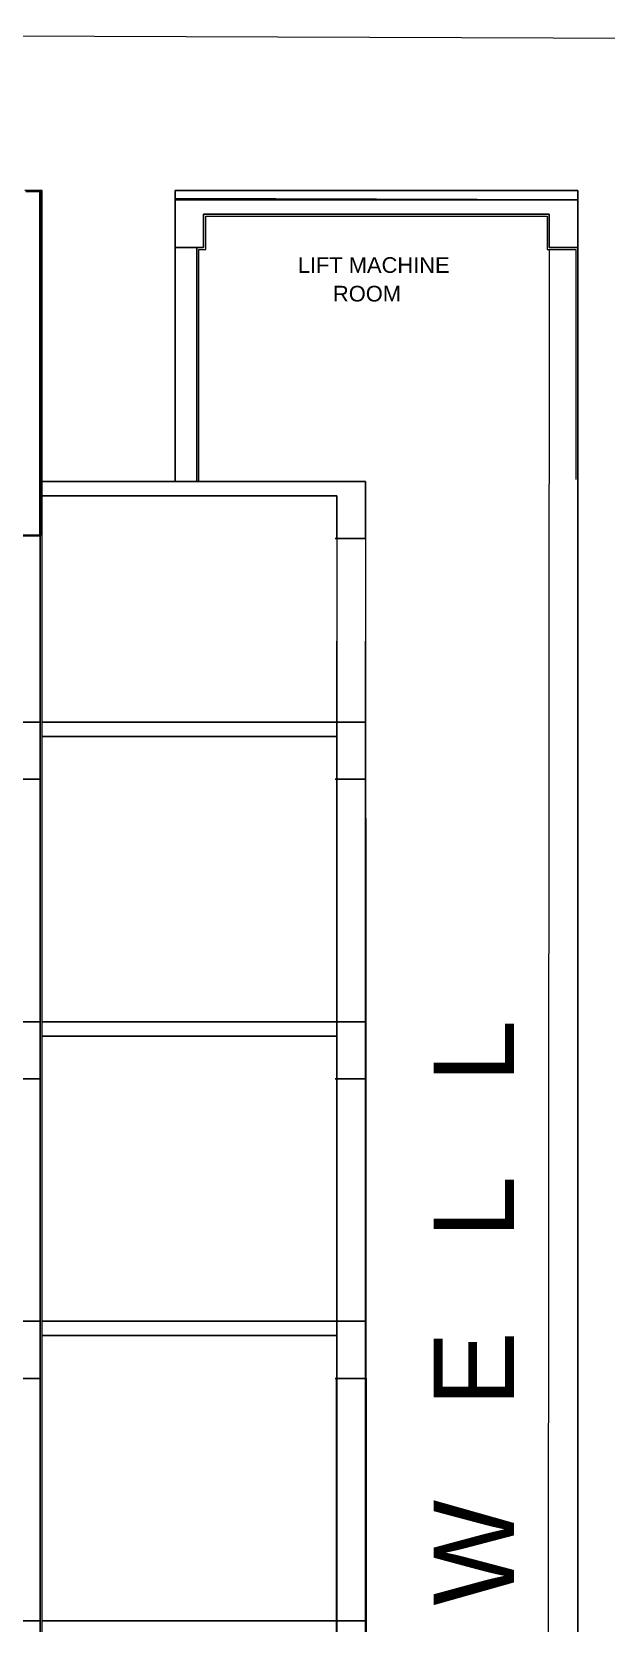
# Model space of a CAD drawing. Header units: millimetres. Extents: x -1932176 to 78768, y -1967 to 1266654.
# Drawn here: x -385438 to -379403, y 401133 to 417863 of the extents above; entities that cross this region are included whole.
import ezdxf

# ---------------------------------------------------------------- set-up
doc = ezdxf.new("R2010")
doc.units = ezdxf.units.MM
doc.layers.add('PLASTER', color=252, linetype='Continuous', lineweight=15)
doc.layers.add('SHEET', color=7, linetype='Continuous', lineweight=13)
doc.styles.get("Standard").update_dxf_attribs({"font": 'arial.ttf'})

msp = doc.modelspace()

# ---------------------------------------------------------------- linework, layer by layer
at = {"color": 18, "linetype": 'Continuous', "lineweight": 20, "ltscale": 5, "true_color": 0x000000}
for p, q in [((-385329.40563, 416195.91305), (-385510.78637, 416195.91305)), ((-385349.40563, 416189.11336), (-385499.40563, 416189.11336))]:
    msp.add_line(p, q, dxfattribs=at)
at = {"linetype": 'ByBlock', "lineweight": 35}
for p, q in [((-385349.40563, 416189.11336), (-385499.40563, 416189.11336)), ((-385349.40563, 412566.43746), (-385349.40563, 416189.11336)), ((-385628.71799, 412566.43746), (-385349.40563, 412566.43746))]:
    msp.add_line(p, q, dxfattribs=at)
for p, q in [((-385349.40563, 385406.43746), (-385349.40563, 416189.11336)), ((-383933.26568, 416195.91305), (-379702.02366, 416195.91305)), ((-379702.02366, 416095.91305), (-383933.26568, 416095.91305)), ((-383633.26568, 415945.91305), (-380002.02366, 415945.91305)), ((-383633.26568, 415595.91305), (-383633.26568, 415945.91305)), ((-380002.02366, 415595.91305), (-380002.02366, 415945.91305)), ((-383933.26568, 415595.91305), (-383703.26568, 415595.91305)), ((-383933.26568, 415595.91305), (-383633.26568, 415595.91305)), ((-383703.26568, 413136.43746), (-383703.26568, 415595.91305)), ((-379702.02366, 415595.91305), (-380002.02366, 415595.91305)), ((-379932.02366, 415595.91305), (-379702.02366, 415595.91305)), ((-379702.02366, 415595.91305), (-379702.02366, 413136.43746)), ((-379702.02366, 413856.43746), (-379702.02366, 383606.43746)), ((-381931.48554, 412536.43746), (-382251.48554, 412536.43746)), ((-382231.48554, 411456.43746), (-382231.48554, 388556.43746)), ((-381931.48554, 411456.43746), (-381931.48554, 383606.43746)), ((-387079.40563, 410606.43746), (-385349.40563, 410606.43746)), ((-385349.40563, 410006.43746), (-385649.40563, 410006.43746)), ((-381931.48554, 410006.43746), (-382251.48554, 410006.43746)), ((-387079.40563, 407456.43746), (-385349.40563, 407456.43746)), ((-385349.40563, 406856.43746), (-385649.40563, 406856.43746)), ((-381931.48554, 406855.85544), (-382251.48554, 406855.85544)), ((-387079.40563, 404306.43746), (-385349.40563, 404306.43746)), ((-385349.40563, 403706.43746), (-385649.40563, 403706.43746)), ((-381931.48554, 403706.43746), (-382251.48554, 403706.43746)), ((-387079.40563, 401156.43746), (-385349.40563, 401156.43746))]:
    msp.add_line(p, q)
at = {"ltscale": 30}
for p, q in [((-383933.26568, 416195.91305), (-383933.26568, 415595.91305)), ((-379702.02366, 416195.91305), (-379702.02366, 415595.91305)), ((-383933.26568, 415595.91305), (-383933.26568, 413136.43746)), ((-385329.40563, 413136.43746), (-381931.48554, 413136.43746)), ((-385329.40563, 412986.43746), (-382231.48554, 412986.43746)), ((-385329.40563, 410606.43746), (-381931.48554, 410606.43746)), ((-385329.40563, 410456.43746), (-382231.48554, 410456.43746)), ((-385329.40563, 407455.85544), (-381931.48554, 407455.85544)), ((-385329.40563, 407305.85544), (-382231.48554, 407305.85544)), ((-385329.40563, 404306.43746), (-381931.48554, 404306.43746)), ((-385329.40563, 404156.43746), (-382231.48554, 404156.43746)), ((-385329.40563, 401156.43746), (-381931.48554, 401156.43746))]:
    msp.add_line(p, q, dxfattribs=at)
at = {"color": 51, "ltscale": 30, "true_color": 0xf7f281}
for p, q in [((-381931.48554, 413136.43746), (-381931.48554, 412536.43746)), ((-382231.48554, 412986.43746), (-382231.48554, 412536.43746))]:
    msp.add_line(p, q, dxfattribs=at)
at = {"color": 18, "linetype": 'Continuous', "lineweight": 20, "ltscale": 50, "true_color": 0x000000}
msp.add_line((-385349.40563, 412566.43746), (-385628.71799, 412566.43746), dxfattribs=at)
at = {"layer": 'PLASTER'}
for p, q in [((-385329.40563, 385406.43746), (-385329.40563, 416195.91305)), ((-379702.02366, 416095.91305), (-383933.26568, 416110.91305)), ((-383611.07359, 415575.91305), (-383611.07359, 415925.91305)), ((-383611.07359, 415925.91305), (-380022.07359, 415925.91305)), ((-380022.07359, 415925.91305), (-380022.07359, 415595.91305)), ((-380022.07359, 415595.91305), (-380022.07359, 415575.91305)), ((-383683.26568, 413136.43746), (-383683.26568, 415575.91305)), ((-383683.26568, 415575.91305), (-383631.07359, 415575.91305)), ((-383631.07359, 415575.91305), (-383611.07359, 415575.91305)), ((-380022.07359, 415575.91305), (-379722.07359, 415575.91305)), ((-379722.07359, 415575.91305), (-379722.07359, 413156.43746)), ((-381931.48554, 412536.43746), (-381911.48554, 383606.43746))]:
    msp.add_line(p, q, dxfattribs=at)
at = {"layer": 'PLASTER', "color": 0}
for p, q in [((-380002.02366, 415575.91305), (-380022.02366, 383606.43746)), ((-382231.48554, 412536.43746), (-382251.48554, 388556.43746))]:
    msp.add_line(p, q, dxfattribs=at)
at = {"layer": 'SHEET'}
msp.add_lwpolyline([(-397320.66447, 417863.34346), (-326918.79622, 417606.90636), (-326918.79622, 380000.11822), (-397320.66447, 380256.55533)], close=True, dxfattribs=at)

# ---------------------------------------------------------------- texts
for s, height, p in [('LIFT MACHINE', 164.4867148, (-382643.85227, 415329.50719)), ('ROOM', 164.486715, (-382273.65042, 415028.41699))]:
    msp.add_text(s, height=height).set_placement(p)
msp.add_text('L   I   F   T             W   E   L   L', height=843.8456204, rotation=90).set_placement((-380372.37241, 391689.39775))

doc.saveas('drawing.dxf')
